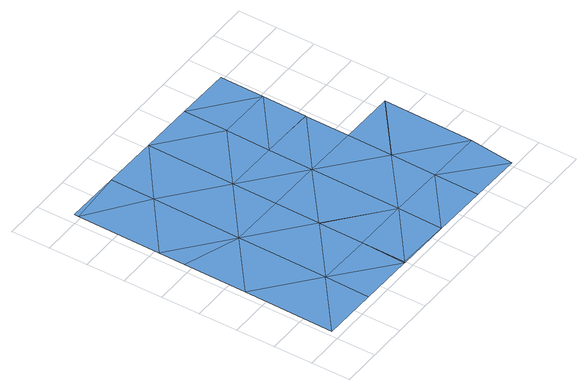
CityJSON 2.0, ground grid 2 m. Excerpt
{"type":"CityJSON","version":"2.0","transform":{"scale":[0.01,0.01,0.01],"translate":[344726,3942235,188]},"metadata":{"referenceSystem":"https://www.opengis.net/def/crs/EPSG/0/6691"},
"CityObjects":{
"waterbody1":{"type":"WaterBody","attributes":{"name":"10","class":"1140","function":"1","WaterBodyRiverFloodingRiskAttribute.description":"5","WaterBodyRiverFloodingRiskAttribute.rankOrg":"1","WaterBodyRiverFloodingRiskAttribute.adminType":"2","WaterBodyRiverFloodingRiskAttribute.scale":"L2"},"geometry":[{"type":"MultiSurface","lod":"1","boundaries":[[[0,1,2]],[[3,1,0]],[[4,5,6]],[[7,8,9]],[[8,7,10]],[[11,12,13]],[[14,15,2]],[[16,14,1]],[[17,18,19]],[[10,7,5]],[[9,17,7]],[[20,5,7]],[[21,5,20]],[[1,14,2]],[[22,23,7]],[[22,7,17]],[[19,22,17]],[[23,20,7]],[[4,10,5]],[[12,11,24]],[[6,24,11]],[[24,6,5]],[[24,25,12]],[[25,24,26]],[[21,26,5]],[[0,2,26]],[[26,2,25]],[[24,5,26]]]}]},
"waterbody2":{"type":"WaterBody","attributes":{"name":"10","class":"1140","function":"1","WaterBodyRiverFloodingRiskAttribute.description":"5","WaterBodyRiverFloodingRiskAttribute.rankOrg":"2","WaterBodyRiverFloodingRiskAttribute.adminType":"2","WaterBodyRiverFloodingRiskAttribute.scale":"L2"},"geometry":[{"type":"MultiSurface","lod":"1","boundaries":[[[27,28,29]],[[29,20,30]],[[22,19,30]],[[31,32,33]],[[30,23,22]],[[34,0,29]],[[34,3,0]],[[21,20,29]],[[20,23,30]],[[18,31,19]],[[19,31,30]],[[31,33,30]],[[35,30,33]],[[28,34,29]],[[35,29,30]],[[27,29,35]],[[0,26,29]],[[29,26,21]]]}]},
"waterbody3":{"type":"WaterBody","attributes":{"name":"10","class":"1140","function":"1","WaterBodyRiverFloodingRiskAttribute.description":"5","WaterBodyRiverFloodingRiskAttribute.rankOrg":"3","WaterBodyRiverFloodingRiskAttribute.adminType":"2","WaterBodyRiverFloodingRiskAttribute.scale":"L2"},"geometry":[{"type":"MultiSurface","lod":"1","boundaries":[[[36,33,32]],[[37,35,33]],[[35,38,27]],[[33,36,37]],[[37,38,35]],[[28,27,38]]]}]}
},
"vertices":[
[896,966,72],[1181,1189,72],[900,1194,72],[1177,961,72],[42,842,72],[326,743,72],[45,981,72],[318,277,72],[29,49,72],[314,44,72],[37,515,72],[52,1414,72],[338,1431,72],[53,1436,72],[904,1421,72],[625,1426,72],[1185,1416,72],[594,40,72],[599,39,72],[599,44,72],[607,505,72],[611,738,72],[603,272,72],[607,503,72],[334,1204,72],[623,1426,72],[616,971,72],
[1169,497,72],[1173,729,72],[892,733,72],[884,268,72],[880,35,72],[1161,30,72],[1165,263,72],[1177,957,72],[1169,496,72],
[1423,25,72],[1450,258,72],[1458,724,72]
]}
